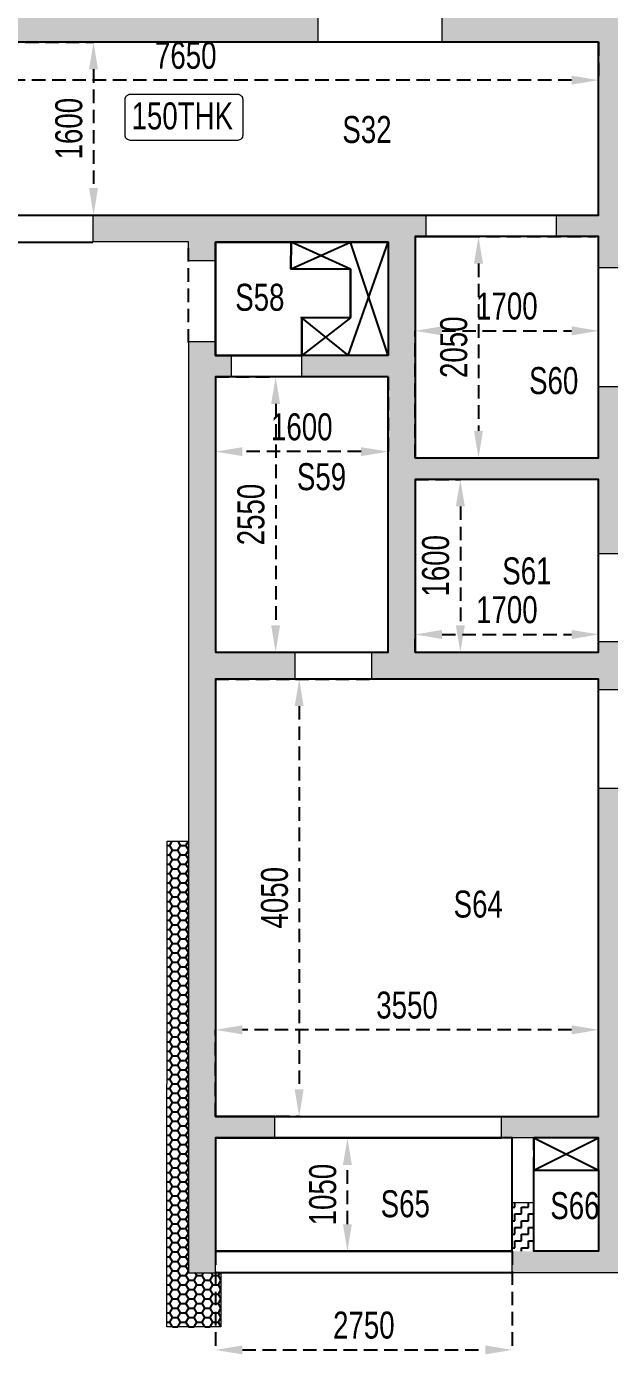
# Model space of a CAD drawing. Header units: millimetres. Extents: x 352 to 36305, y 188 to 51036.
# Drawn here: x 15754 to 21154, y 17146 to 29448 of the extents above; entities that cross this region are included whole.
import ezdxf

# ---------------------------------------------------------------- set-up
doc = ezdxf.new("R2010")
doc.units = ezdxf.units.MM
doc.linetypes.add('HIDDEN', pattern=[0.375, 0.25, -0.125])
for name, color, linetype in [('$1$S-Non-Strl-RCW Hatch', 7, 'Continuous'), ('S-BEAM', 4, 'HIDDEN'), ('S-BEAM 1', 6, 'Continuous'), ('S-CUTOUT', 25, 'Continuous'), ('S-WALL HATCH', 251, 'Continuous')]:
    doc.layers.add(name, color=color, linetype=linetype)
for name, color, linetype, lineweight in [("S-BEAM NO'S", 2, 'Continuous', 20), ('S-GENERAL', 252, 'Continuous', 20), ('s-text', 20, 'Continuous', 13), ('S-WALL', 100, 'Continuous', 20)]:
    doc.layers.add(name, color=color, linetype=linetype, lineweight=lineweight)
doc.styles.add('Dim.s & Anno.(Misc.)', font='ARIALN.TTF')
doc.styles.add('SOBHA', font='swisscl.ttf')
doc.dimstyles.new('S-100-2', dxfattribs={"dimscale": 100, "dimtxt": 2.5, "dimasz": 2.5, "dimexe": 0, "dimexo": 0, "dimgap": 1, "dimtad": 1, "dimdec": 0, "dimzin": 0, "dimdsep": 46, "dimtxsty": 'SOBHA', "dimcen": 0.0895, "dimclrd": 8, "dimclre": 8, "dimclrt": 2, "dimadec": 0, "dimazin": 0, "dimtfac": 1, "dimtdec": 0, "dimtofl": 0, "dimtmove": 0, "dimatfit": 3, "dimfxl": 0.18, "dimtolj": 1, "dimtzin": 0, "dimlwd": -1, "dimlwe": -1, "dimarcsym": 1})

# ---------------------------------------------------------------- blocks, each defined once
blk = doc.blocks.new('W02-TP-WALLS')
at = {"layer": 'S-WALL HATCH', "ltscale": 7.5, "transparency": 33554687}
h = blk.add_hatch(color=251, dxfattribs=at)
h.dxf.hatch_style = 1
h.paths.add_polyline_path([(457715, -262390), (457615, -262390), (457615, -261440), (457415, -261440), (457415, -262390), (455915, -262390), (455915, -259990), (455915, -259790), (455715, -259790), (455715, -262390), (452215, -262390), (452215, -261640), (452015, -261640), (452015, -262390), (452015, -262690), (457715, -262690)])
h.paths.add_polyline_path([(459965, -260140), (459115, -260140), (459115, -258540), (458865, -258540), (458865, -259790), (457665, -259790), (457665, -258540), (457415, -258540), (457415, -258765), (457415, -259790), (456825, -259790), (456825, -259990), (457415, -259990), (457415, -260790), (457615, -260790), (457615, -259990), (458865, -259990), (458865, -260390), (459765, -260390), (459765, -262390), (459248, -262390), (459248, -262690), (459965, -262690), (460140, -262690), (460140, -262490), (459965, -262490), (459965, -260340)])
h.paths.add_polyline_path([(456405, -258540), (455815, -258540), (455815, -256800), (455615, -256800), (455615, -258540), (452215, -258540), (452215, -257915), (452015, -257915), (452015, -259540), (452215, -259540), (452215, -258765), (456405, -258765)])
h.paths.add_polyline_path([(461815, -255140), (461565, -255140), (461565, -255390), (461565, -255640), (461565, -257190), (459115, -257190), (459115, -256600), (458865, -256600), (458865, -257440), (459115, -257440), (461565, -257440), (461565, -258790), (461815, -258790)])
h.paths.add_polyline_path([(460765, -255390), (459115, -255390), (459115, -253340), (461565, -253340), (461565, -253640), (461815, -253640), (461815, -253140), (462531, -253140), (462531, -252890), (461365, -252890), (461165, -252890), (461165, -253090), (459065, -253090), (458865, -253090), (458865, -255790), (459115, -255790), (459115, -255640), (460765, -255640)])
h.paths.add_polyline_path([(455815, -254940), (454015, -254940), (453815, -254940), (452015, -254940), (452015, -255190), (452015, -255815), (452215, -255815), (452215, -255190), (455615, -255190), (455615, -255890), (455815, -255890), (455815, -255190)])
h.paths.add_polyline_path([(457615, -251290), (457515, -251290), (457515, -250665), (457315, -250665), (457315, -251290), (452015, -251290), (452015, -251540), (452015, -252440), (452265, -252440), (452265, -252240), (452265, -251540), (453815, -251540), (453815, -252240), (453815, -252440), (453815, -252590), (454015, -252590), (454015, -251540), (457615, -251540)])
h.paths.add_polyline_path([(461365, -247890), (461365, -247640), (461365, -247365), (461165, -247365), (461165, -247640), (457315, -247640), (457315, -247890), (457315, -248565), (457515, -248565), (457515, -247890), (461165, -247890), (461165, -251290), (458525, -251290), (458525, -251540), (458865, -251540), (459065, -251540), (461165, -251540), (461165, -251541), (461365, -251541), (461365, -251540), (461365, -251290)])
h.paths.add_polyline_path([(473615, -261965), (473415, -261965), (473415, -262390), (471815, -262390), (471615, -262390), (469265, -262390), (469265, -258515), (469915, -258515), (469915, -258315), (469215, -258315), (469215, -258200), (469015, -258200), (469015, -258315), (469015, -261240), (468115, -261240), (468115, -261440), (469015, -261440), (469015, -262490), (468415, -262490), (468215, -262490), (468215, -262690), (469015, -262690), (473615, -262690)])
h.paths.add_polyline_path([(476465, -260090), (476465, -259690), (476265, -259690), (476265, -260090), (474565, -260090), (474565, -259640), (474365, -259640), (474365, -260090), (471815, -260090), (471815, -258540), (472605, -258540), (472605, -258315), (472515, -258315), (472515, -256550), (472315, -256550), (472315, -258315), (471615, -258315), (471015, -258315), (471015, -258515), (471615, -258515), (471615, -260090), (471615, -260340), (471815, -260340), (473415, -260340), (473415, -260765), (473615, -260765), (473615, -260340), (474365, -260340), (476465, -260340)])
h.paths.add_polyline_path([(476465, -257665), (476265, -257665), (476265, -258315), (474365, -258315), (473415, -258315), (473415, -258540), (474365, -258540), (474365, -258990), (474565, -258990), (474565, -258540), (476265, -258540), (476265, -258940), (476465, -258940)], flags=17)
h.paths.add_polyline_path([(476465, -254690), (474715, -254690), (474515, -254690), (472315, -254690), (472315, -254915), (472315, -255640), (472515, -255640), (472515, -254915), (476265, -254915), (476265, -255565), (476465, -255565), (476465, -254915)])
h.paths.add_polyline_path([(469215, -254480), (469015, -254480), (469015, -255140), (467315, -255140), (467315, -253090), (467415, -253090), (467415, -252890), (467315, -252890), (465215, -252890), (464331, -252890), (464331, -253140), (465215, -253140), (465465, -253140), (467065, -253140), (467065, -254190), (466265, -254190), (466265, -254390), (467065, -254390), (467065, -256940), (466915, -256940), (466915, -257190), (469015, -257190), (469015, -257290), (469215, -257290), (469215, -257190), (469215, -256940), (469215, -256840), (469015, -256840), (469015, -256940), (467315, -256940), (467315, -255340), (469015, -255340), (469015, -256030), (469215, -256030)])
h.paths.add_polyline_path([(465465, -257190), (466205, -257190), (466205, -256940), (465465, -256940), (465465, -254390), (465465, -254190), (465465, -254065), (465215, -254065), (465215, -262690), (465465, -262690), (465465, -261440), (465465, -261240)])
h.paths.add_polyline_path([(476465, -250390), (476265, -250390), (476265, -251040), (471475, -251040), (471475, -251290), (474515, -251290), (474715, -251290), (476465, -251290)])
h.paths.add_polyline_path([(476465, -247390), (471015, -247390), (470815, -247390), (470815, -247640), (472415, -247640), (472415, -248090), (470615, -248090), (470615, -248290), (472415, -248290), (472415, -249840), (471375, -249840), (471375, -250040), (472615, -250040), (472615, -247640), (476265, -247640), (476265, -248290), (476465, -248290)])
h.paths.add_polyline_path([(476465, -243340), (476215, -243340), (476215, -244040), (473615, -244040), (473415, -244040), (471015, -244040), (470815, -244040), (470815, -244290), (471015, -244290), (476465, -244290)])
h.paths.add_polyline_path([(474715, -241665), (476215, -241665), (476215, -241840), (476465, -241840), (476465, -241365), (474665, -241365), (474465, -241365), (474465, -242265), (473415, -242265), (470715, -242265), (470715, -242490), (470815, -242490), (470815, -243080), (471015, -243080), (471015, -242490), (473415, -242490), (473615, -242490), (474715, -242490)])
h.paths.add_polyline_path([(476465, -238615), (476465, -238015), (476265, -238015), (476265, -238615), (474465, -238615), (472865, -238615), (472865, -236300), (472665, -236300), (472665, -238865), (474465, -238865), (474665, -238865), (476465, -238865)])
h.paths.add_polyline_path([(476465, -234390), (476265, -234390), (476265, -235041), (472665, -235041), (472465, -235041), (472465, -235265), (472665, -235265), (472865, -235265), (476265, -235265), (476265, -235915), (476465, -235915)])
h.paths.add_polyline_path([(476465, -231340), (472465, -231340), (470765, -231340), (470765, -231640), (472465, -231640), (472465, -232990), (471365, -232990), (471365, -232440), (470715, -232440), (470715, -232640), (471165, -232640), (471165, -234130), (471365, -234130), (471365, -233240), (472465, -233240), (472465, -234030), (472665, -234030), (472665, -231640), (476265, -231640), (476265, -232290), (476465, -232290)])
h.paths.add_polyline_path([(471365, -235040), (471165, -235040), (469615, -235040), (469615, -232640), (470065, -232640), (470065, -232440), (469615, -232440), (469615, -231640), (470015, -231640), (470015, -231340), (469615, -231340), (469365, -231340), (469365, -232290), (468865, -232290), (468865, -232490), (469365, -232490), (469365, -232640), (469365, -233990), (469365, -234190), (469365, -235040), (469365, -235390), (469615, -235390), (469615, -235265), (471365, -235265)])
h.paths.add_polyline_path([(463965, -232490), (464515, -232490), (464515, -232290), (463965, -232290), (463965, -231340), (463065, -231340), (463065, -231640), (463665, -231640), (463665, -235465), (460265, -235465), (460265, -235290), (460015, -235290), (460015, -236040), (459115, -236040), (459115, -235390), (458865, -235390), (458865, -240165), (459115, -240165), (460515, -240165), (460515, -240855), (460715, -240855), (460715, -240665), (461415, -240665), (461415, -240365), (461315, -240365), (461315, -239815), (461015, -239815), (461015, -239965), (460715, -239965), (459115, -239965), (459115, -236240), (460015, -236240), (460265, -236240), (460265, -235715), (461015, -235715), (461015, -239315), (461315, -239315), (461315, -238815), (461315, -238615), (461315, -235715), (463665, -235715), (463665, -238615), (463665, -238815), (463965, -238815), (463965, -238615)])
h.paths.add_polyline_path([(460965, -231340), (459240, -231340), (459240, -231640), (460040, -231640), (460040, -232390), (459190, -232390), (459190, -232590), (460040, -232590), (460040, -234090), (460015, -234090), (460015, -234290), (460015, -234380), (460265, -234380), (460265, -231640), (460965, -231640)])
h.paths.add_polyline_path([(458490, -231340), (457540, -231340), (455865, -231340), (455865, -231640), (457315, -231640), (457315, -234090), (457015, -234090), (457015, -234290), (459105, -234290), (459105, -234090), (457540, -234090), (457540, -232590), (458540, -232590), (458540, -232390), (457540, -232390), (457540, -231640), (458490, -231640)])
h.paths.add_polyline_path([(455915, -234090), (454565, -234090), (454565, -233090), (454365, -233090), (454365, -233190), (453590, -233190), (453590, -233390), (454365, -233390), (454365, -234040), (452215, -234040), (452215, -233390), (452990, -233390), (452990, -233190), (452215, -233190), (452215, -233015), (452015, -233015), (452015, -234040), (452015, -234290), (452015, -234915), (452215, -234915), (452215, -234290), (454565, -234290), (455615, -234290), (455815, -234290), (455915, -234290)])
h.paths.add_polyline_path([(454665, -231340), (452015, -231340), (452015, -231640), (452015, -231815), (452215, -231815), (452215, -231640), (454365, -231640), (454365, -232290), (454565, -232290), (454565, -231640), (454665, -231640)])
h.paths.add_polyline_path([(455815, -237640), (455815, -235300), (455615, -235300), (455615, -237640), (452215, -237640), (452215, -237015), (452015, -237015), (452015, -237640), (452015, -237890), (453815, -237890), (454015, -237890), (455815, -237890)])
h.paths.add_polyline_path([(456455, -241290), (454015, -241290), (454015, -240240), (453815, -240240), (453815, -240390), (453815, -240590), (453815, -241290), (452215, -241290), (452215, -240590), (452215, -240390), (452015, -240390), (452015, -242290), (452215, -242290), (452215, -241515), (456455, -241515)])
h.paths.add_polyline_path([(457765, -245040), (457665, -245040), (457465, -245040), (455965, -245040), (455965, -242640), (456555, -242640), (456555, -242440), (455765, -242440), (455765, -245040), (452215, -245040), (452215, -244390), (452015, -244390), (452015, -245040), (452015, -245290), (457765, -245290)])
h.paths.add_polyline_path([(461365, -244040), (461165, -244040), (461165, -245040), (459065, -245040), (459065, -242365), (461165, -242365), (461165, -243290), (461365, -243290), (461365, -242365), (461365, -242115), (460715, -242115), (460515, -242115), (459065, -242115), (459065, -241515), (459065, -241290), (457365, -241290), (457365, -241515), (457465, -241515), (457465, -242440), (457465, -242640), (457465, -244240), (457665, -244240), (457665, -241515), (458865, -241515), (458865, -245040), (458515, -245040), (458515, -245290), (459015, -245290), (461165, -245290), (461165, -245565), (461365, -245565)])
h = blk.add_hatch(dxfattribs=at)
h.set_pattern_fill('ZIGZAG', color=251, scale=500)
h.set_pattern_definition([(0, (452215.334, -261440.394), (62.5, 62.5), [62.5, -62.5]), (90, (452277.834, -261440.394), (-62.5, 62.5), [62.5, -62.5])])
h.paths.add_polyline_path([(471615, -261240), (471815, -261240), (471815, -261390), (471615, -261390)])
h.paths.add_polyline_path([(471815, -260340), (471615, -260340), (471615, -260440), (471815, -260440)])
h.paths.add_polyline_path([(465465, -261240), (466015, -261240), (466015, -261440), (465465, -261440)])
h.paths.add_polyline_path([(460065, -260140), (459965, -260140), (459965, -260340), (460065, -260340)])
h.paths.add_polyline_path([(457415, -258765), (457315, -258765), (457315, -258540), (457415, -258540)])
h.paths.add_polyline_path([(456015, -259790), (455915, -259790), (455915, -259990), (456015, -259990)])
h.paths.add_polyline_path([(453390, -252240), (453815, -252240), (453815, -252440), (453390, -252440)])
h.paths.add_polyline_path([(452640, -252440), (452265, -252440), (452265, -252240), (452640, -252240)])
h.paths.add_polyline_path([(453815, -254690), (454015, -254690), (454015, -254940), (453815, -254940)])
h.paths.add_polyline_path([(458865, -252750), (459065, -252750), (459065, -253090), (458865, -253090)])
h.paths.add_polyline_path([(458865, -251540), (459065, -251540), (459065, -251640), (458865, -251640)])
h.paths.add_polyline_path([(465215, -253140), (465465, -253140), (465465, -253315), (465215, -253315)])
h.paths.add_polyline_path([(465465, -254190), (465615, -254190), (465615, -254390), (465465, -254390)])
h.paths.add_polyline_path([(469015, -253090), (468625, -253090), (468625, -252890), (469015, -252890)])
h.paths.add_polyline_path([(463515, -250490), (463715, -250490), (463715, -250990), (463515, -250990)])
h.paths.add_polyline_path([(463715, -248990), (463515, -248990), (463515, -249490), (463715, -249490)])
h.paths.add_polyline_path([(463715, -248190), (463515, -248190), (463515, -248690), (463715, -248690)])
h.paths.add_polyline_path([(463715, -246690), (463515, -246690), (463515, -247190), (463715, -247190)])
h.paths.add_polyline_path([(463715, -246390), (463515, -246390), (463515, -245890), (463715, -245890)])
h.paths.add_polyline_path([(463715, -244390), (463515, -244390), (463515, -244890), (463715, -244890)])
h.paths.add_polyline_path([(463715, -244090), (463515, -244090), (463515, -242565), (463715, -242565)])
h.paths.add_polyline_path([(460515, -241965), (460715, -241965), (460715, -242115), (460515, -242115)])
h.paths.add_polyline_path([(457465, -244890), (457665, -244890), (457665, -245040), (457465, -245040)])
h.paths.add_polyline_path([(453815, -240390), (453390, -240390), (453390, -240590), (453815, -240590)])
h.paths.add_polyline_path([(452215, -240390), (452640, -240390), (452640, -240590), (452215, -240590)])
h.paths.add_polyline_path([(453815, -237890), (454015, -237890), (454015, -238140), (453815, -238140)])
h.paths.add_polyline_path([(461315, -238615), (461990, -238615), (461990, -238815), (461315, -238815)])
h.paths.add_polyline_path([(463665, -238615), (462990, -238615), (462990, -238815), (463665, -238815)])
h.paths.add_polyline_path([(463965, -238615), (464065, -238615), (464065, -238815), (463965, -238815)])
h.paths.add_polyline_path([(465315, -238615), (465215, -238615), (465215, -238815), (465315, -238815)])
h.paths.add_polyline_path([(469315, -240665), (468675, -240665), (468675, -240465), (469315, -240465)])
h.paths.add_polyline_path([(467415, -240465), (467565, -240465), (467565, -240665), (467415, -240665)])
h.paths.add_polyline_path([(471015, -244040), (470815, -244040), (470815, -243890), (471015, -243890)])
h.paths.add_polyline_path([(471015, -244290), (470815, -244290), (470815, -244390), (471015, -244390)])
h.paths.add_polyline_path([(470815, -245990), (471015, -245990), (471015, -245890), (470815, -245890)])
h.paths.add_polyline_path([(470815, -246290), (471015, -246290), (471015, -246540), (470815, -246540)])
h.paths.add_polyline_path([(473415, -243590), (473615, -243590), (473615, -244040), (473415, -244040)])
h.paths.add_polyline_path([(473415, -242940), (473615, -242940), (473615, -242490), (473415, -242490)])
h.paths.add_polyline_path([(474665, -241365), (474465, -241365), (474465, -241165), (474665, -241165)])
h.paths.add_polyline_path([(474465, -238865), (474665, -238865), (474665, -239065), (474465, -239065)])
h.paths.add_polyline_path([(472865, -235265), (472665, -235265), (472665, -235365), (472865, -235365)])
h.paths.add_polyline_path([(472665, -235041), (472465, -235041), (472465, -234915), (472665, -234915)])
h.paths.add_polyline_path([(471165, -235040), (471365, -235040), (471365, -234915), (471165, -234915)])
h.paths.add_polyline_path([(469365, -233990), (469265, -233990), (469265, -234190), (469365, -234190)])
h.paths.add_polyline_path([(468165, -233990), (468465, -233990), (468465, -234190), (468165, -234190)])
h.paths.add_polyline_path([(467265, -233990), (467165, -233990), (467165, -234190), (467265, -234190)])
h.paths.add_polyline_path([(460015, -234290), (459915, -234290), (459915, -234090), (460015, -234090)])
h.paths.add_polyline_path([(455615, -234290), (455815, -234290), (455815, -234390), (455615, -234390)])
h.paths.add_polyline_path([(457465, -242440), (457365, -242440), (457365, -242640), (457465, -242640)])
h.paths.add_polyline_path([(471015, -247390), (470815, -247390), (470815, -247290), (471015, -247290)])
h.paths.add_polyline_path([(474515, -251290), (474715, -251290), (474715, -251790), (474515, -251790)])
h.paths.add_polyline_path([(474715, -254690), (474515, -254690), (474515, -254190), (474715, -254190)])
h = blk.add_hatch(color=251, dxfattribs=at)
h.dxf.hatch_style = 1
h.paths.add_polyline_path([(466315, -246290), (469565, -246290), (469565, -250990), (467565, -250990), (467565, -251290), (469015, -251290), (469015, -252890), (469015, -253090), (469015, -253380), (469215, -253380), (469215, -252890), (469215, -251290), (470565, -251290), (470565, -251040), (469865, -251040), (469865, -250040), (470565, -250040), (470565, -249840), (469865, -249840), (469865, -248290), (469865, -248090), (469865, -246290), (470815, -246290), (471015, -246290), (471015, -245990), (470815, -245990), (467115, -245990), (467115, -242490), (469805, -242490), (469805, -242265), (469615, -242265), (469615, -240465), (469315, -240465), (469315, -240665), (469315, -242265), (467115, -242265), (466315, -242265), (465140, -242265), (465140, -242565), (466015, -242565), (466015, -244090), (463715, -244090), (463515, -244090), (463515, -244390), (463715, -244390), (466015, -244390), (466015, -246390), (463715, -246390), (463515, -246390), (463515, -246690), (463715, -246690), (466015, -246690), (466015, -248690), (463715, -248690), (463515, -248690), (463515, -248990), (463715, -248990), (466015, -248990), (466015, -250990), (463715, -250990), (463515, -250990), (463515, -251290), (466415, -251290), (466415, -250990), (466315, -250990)])
h.paths.add_polyline_path([(466315, -245990), (466315, -242565), (466865, -242565), (466865, -245990)], flags=16)
h = blk.add_hatch(dxfattribs=at)
h.set_pattern_fill('ZIGZAG', color=251, scale=500)
h.set_pattern_definition([(0, (468215.334, -262490.394), (62.5, 62.5), [62.5, -62.5]), (90, (468277.834, -262490.394), (-62.5, 62.5), [62.5, -62.5])])
h.paths.add_polyline_path([(468415, -262040), (468215, -262040), (468215, -262490), (468415, -262490)])
at = {"layer": 'S-WALL', "color": 3}
for points in [[(470565, -251040), (470565, -251290), (469215, -251290), (469215, -252890), (469215, -253380), (469015, -253380), (469015, -253090), (468625, -253090), (468625, -252890), (469015, -252890), (469015, -251290), (467565, -251290), (467565, -250990)], [(466415, -250990), (466415, -251290), (463515, -251290)], [(466265, -254390), (466265, -254190), (467065, -254190), (467065, -253140), (465465, -253140), (465465, -253315), (465215, -253315), (465215, -253140), (464331, -253140), (464331, -252890), (465215, -252890), (467315, -252890), (467415, -252890), (467415, -253090), (467315, -253090), (467315, -255140), (469015, -255140), (469015, -254480), (469215, -254480)], [(469215, -256030), (469015, -256030), (469015, -255340), (467315, -255340), (467315, -256940), (469015, -256940), (469015, -256840), (469215, -256840)], [(469215, -257290), (469015, -257290), (469015, -257190), (466915, -257190), (466915, -256940), (467065, -256940), (467065, -254390), (466265, -254390)], [(473615, -262690), (469015, -262690), (468215, -262690), (468215, -262040), (468415, -262040), (468415, -262490), (469015, -262490), (469015, -261440), (468115, -261440), (468115, -261240), (469015, -261240), (469015, -258315), (469015, -258200), (469215, -258200)]]:
    blk.add_lwpolyline(points, dxfattribs=at)
blk.add_lwpolyline([(465465, -256940), (465465, -254390), (465615, -254390), (465615, -254190), (465465, -254190), (465465, -254065), (465215, -254065), (465215, -262690), (465465, -262690), (465465, -261440), (466015, -261440), (466015, -261240), (465465, -261240), (465465, -257190), (466205, -257190), (466205, -256940)], close=True, dxfattribs=at)
blk = doc.blocks.new('*D240')
at = {"layer": 'Defpoints', "color": 0, "linetype": 'Continuous', "ltscale": 500, "transparency": 16777216}
for p in [(13404, 29302), (21054, 29302), (13404, 28952)]:
    blk.add_point(p, dxfattribs=at)
at = {"layer": 'S-BEAM', "color": 8, "ltscale": 500, "transparency": 16777216}
for p, q in [((13404, 29302), (13404, 28952)), ((21054, 29302), (21054, 28952)), ((20804, 28952), (13654, 28952))]:
    blk.add_line(p, q, dxfattribs=at)
at = {"layer": 'S-BEAM', "color": 8, "linetype": 'Continuous', "ltscale": 500, "transparency": 16777216}
for points in [[(13654, 28993), (13654, 28910), (13404, 28952)], [(20804, 28993), (20804, 28910), (21054, 28952)]]:
    blk.add_solid(points, dxfattribs=at)
at = {"layer": 'S-BEAM', "color": 2, "linetype": 'Continuous', "ltscale": 500, "transparency": 16777216, "insert": (17229, 29180), "char_height": 250, "attachment_point": 5, "style": 'SOBHA'}
blk.add_mtext('\\A1;7650', dxfattribs=at)
blk = doc.blocks.new('*D241')
at = {"layer": 'Defpoints', "color": 0, "linetype": 'Continuous', "ltscale": 500, "transparency": 16777216}
for p in [(15554, 29302), (15554, 27702), (16375, 27702)]:
    blk.add_point(p, dxfattribs=at)
at = {"layer": 'S-BEAM', "color": 8, "ltscale": 500, "transparency": 16777216}
for p, q in [((15554, 29302), (16375, 29302)), ((16375, 29052), (16375, 27952)), ((15554, 27702), (16375, 27702))]:
    blk.add_line(p, q, dxfattribs=at)
at = {"layer": 'S-BEAM', "color": 8, "linetype": 'Continuous', "ltscale": 500, "transparency": 16777216}
for points in [[(16333, 29052), (16416, 29052), (16375, 29302)], [(16333, 27952), (16416, 27952), (16375, 27702)]]:
    blk.add_solid(points, dxfattribs=at)
at = {"layer": 'S-BEAM', "color": 2, "linetype": 'Continuous', "ltscale": 500, "transparency": 16777216, "insert": (16147, 28502), "char_height": 250, "attachment_point": 5, "rotation": 90, "style": 'SOBHA'}
blk.add_mtext('\\A1;1600', dxfattribs=at)
blk = doc.blocks.new('*D202')
at = {"layer": 'Defpoints', "color": 0, "linetype": 'Continuous', "ltscale": 500, "transparency": 16777216}
for p in [(17504, 23402), (17504, 19352), (18280, 19352)]:
    blk.add_point(p, dxfattribs=at)
at = {"layer": 'S-BEAM', "color": 8, "ltscale": 500, "transparency": 16777216}
for p, q in [((17504, 23402), (18280, 23402)), ((18280, 23152), (18280, 19602)), ((17504, 19352), (18280, 19352))]:
    blk.add_line(p, q, dxfattribs=at)
at = {"layer": 'S-BEAM', "color": 8, "linetype": 'Continuous', "ltscale": 500, "transparency": 16777216}
for points in [[(18238, 23152), (18321, 23152), (18280, 23402)], [(18238, 19602), (18321, 19602), (18280, 19352)]]:
    blk.add_solid(points, dxfattribs=at)
at = {"layer": 'S-BEAM', "color": 2, "linetype": 'Continuous', "ltscale": 500, "transparency": 16777216, "insert": (18052, 21377), "char_height": 250, "attachment_point": 5, "rotation": 90, "style": 'SOBHA'}
blk.add_mtext('\\A1;4050', dxfattribs=at)
blk = doc.blocks.new('*D203')
at = {"layer": 'Defpoints', "color": 0, "linetype": 'Continuous', "ltscale": 500, "transparency": 16777216}
for p in [(17504, 20153), (17504, 19352), (21054, 19352)]:
    blk.add_point(p, dxfattribs=at)
at = {"layer": 'S-BEAM', "color": 8, "ltscale": 500, "transparency": 16777216}
for p, q in [((17504, 19352), (17504, 20153)), ((20804, 20153), (17754, 20153)), ((21054, 19352), (21054, 20153))]:
    blk.add_line(p, q, dxfattribs=at)
at = {"layer": 'S-BEAM', "color": 8, "linetype": 'Continuous', "ltscale": 500, "transparency": 16777216}
for points in [[(17754, 20195), (17754, 20111), (17504, 20153)], [(20804, 20195), (20804, 20111), (21054, 20153)]]:
    blk.add_solid(points, dxfattribs=at)
at = {"layer": 'S-BEAM', "color": 2, "linetype": 'Continuous', "ltscale": 500, "transparency": 16777216, "insert": (19279, 20381), "char_height": 250, "attachment_point": 5, "style": 'SOBHA'}
blk.add_mtext('\\A1;3550', dxfattribs=at)
blk = doc.blocks.new('*D204')
at = {"layer": 'Defpoints', "color": 0, "linetype": 'Continuous', "ltscale": 500, "transparency": 16777216}
for p in [(17504, 18102), (20254, 18102), (20254, 17188)]:
    blk.add_point(p, dxfattribs=at)
at = {"layer": 'S-BEAM', "color": 8, "ltscale": 500, "transparency": 16777216}
for p, q in [((17504, 18102), (17504, 17188)), ((20254, 18102), (20254, 17188)), ((17754, 17188), (20004, 17188))]:
    blk.add_line(p, q, dxfattribs=at)
at = {"layer": 'S-BEAM', "color": 8, "linetype": 'Continuous', "ltscale": 500, "transparency": 16777216}
for points in [[(17754, 17229), (17754, 17146), (17504, 17188)], [(20004, 17229), (20004, 17146), (20254, 17188)]]:
    blk.add_solid(points, dxfattribs=at)
at = {"layer": 'S-BEAM', "color": 2, "linetype": 'Continuous', "ltscale": 500, "transparency": 16777216, "insert": (18879, 17416), "char_height": 250, "attachment_point": 5, "style": 'SOBHA'}
blk.add_mtext('\\A1;2750', dxfattribs=at)
blk = doc.blocks.new('*D205')
at = {"layer": 'Defpoints', "color": 0, "linetype": 'Continuous', "ltscale": 500, "transparency": 16777216}
for p in [(18727, 19152), (20254, 19152), (20254, 18102)]:
    blk.add_point(p, dxfattribs=at)
at = {"layer": 'S-BEAM', "color": 8, "ltscale": 500, "transparency": 16777216}
for p, q in [((20254, 19152), (18727, 19152)), ((18727, 18352), (18727, 18902)), ((20254, 18102), (18727, 18102))]:
    blk.add_line(p, q, dxfattribs=at)
at = {"layer": 'S-BEAM', "color": 8, "linetype": 'Continuous', "ltscale": 500, "transparency": 16777216}
for points in [[(18685, 18902), (18768, 18902), (18727, 19152)], [(18685, 18352), (18768, 18352), (18727, 18102)]]:
    blk.add_solid(points, dxfattribs=at)
at = {"layer": 'S-BEAM', "color": 2, "linetype": 'Continuous', "ltscale": 500, "transparency": 16777216, "insert": (18499, 18627), "char_height": 250, "attachment_point": 5, "rotation": 90, "style": 'SOBHA'}
blk.add_mtext('\\A1;1050', dxfattribs=at)
blk = doc.blocks.new('*D206')
at = {"layer": 'Defpoints', "color": 0, "linetype": 'Continuous', "ltscale": 500, "transparency": 16777216}
for p in [(21054, 23816), (19354, 23652), (21054, 23652)]:
    blk.add_point(p, dxfattribs=at)
at = {"layer": 'S-BEAM', "color": 8, "ltscale": 500, "transparency": 16777216}
for p, q in [((19354, 23652), (19354, 23816)), ((19604, 23816), (20804, 23816)), ((21054, 23652), (21054, 23816))]:
    blk.add_line(p, q, dxfattribs=at)
at = {"layer": 'S-BEAM', "color": 8, "linetype": 'Continuous', "ltscale": 500, "transparency": 16777216}
for points in [[(19604, 23858), (19604, 23774), (19354, 23816)], [(20804, 23858), (20804, 23774), (21054, 23816)]]:
    blk.add_solid(points, dxfattribs=at)
at = {"layer": 'S-BEAM', "color": 2, "linetype": 'Continuous', "ltscale": 500, "transparency": 16777216, "insert": (20204, 24044), "char_height": 250, "attachment_point": 5, "style": 'SOBHA'}
blk.add_mtext('\\A1;1700', dxfattribs=at)
blk = doc.blocks.new('*D207')
at = {"layer": 'Defpoints', "color": 0, "linetype": 'Continuous', "ltscale": 500, "transparency": 16777216}
for p in [(19354, 25252), (19354, 23652), (19773, 23652)]:
    blk.add_point(p, dxfattribs=at)
at = {"layer": 'S-BEAM', "color": 8, "ltscale": 500, "transparency": 16777216}
for p, q in [((19354, 25252), (19773, 25252)), ((19773, 25002), (19773, 23902)), ((19354, 23652), (19773, 23652))]:
    blk.add_line(p, q, dxfattribs=at)
at = {"layer": 'S-BEAM', "color": 8, "linetype": 'Continuous', "ltscale": 500, "transparency": 16777216}
for points in [[(19731, 25002), (19815, 25002), (19773, 25252)], [(19731, 23902), (19815, 23902), (19773, 23652)]]:
    blk.add_solid(points, dxfattribs=at)
at = {"layer": 'S-BEAM', "color": 2, "linetype": 'Continuous', "ltscale": 500, "transparency": 16777216, "insert": (19545, 24452), "char_height": 250, "attachment_point": 5, "rotation": 90, "style": 'SOBHA'}
blk.add_mtext('\\A1;1600', dxfattribs=at)
blk = doc.blocks.new('*D208')
at = {"layer": 'Defpoints', "color": 0, "linetype": 'Continuous', "ltscale": 500, "transparency": 16777216}
for p in [(17504, 26202), (17504, 23652), (18062, 23652)]:
    blk.add_point(p, dxfattribs=at)
at = {"layer": 'S-BEAM', "color": 8, "ltscale": 500, "transparency": 16777216}
for p, q in [((17504, 26202), (18062, 26202)), ((18062, 25952), (18062, 23902)), ((17504, 23652), (18062, 23652))]:
    blk.add_line(p, q, dxfattribs=at)
at = {"layer": 'S-BEAM', "color": 8, "linetype": 'Continuous', "ltscale": 500, "transparency": 16777216}
for points in [[(18020, 25952), (18103, 25952), (18062, 26202)], [(18020, 23902), (18103, 23902), (18062, 23652)]]:
    blk.add_solid(points, dxfattribs=at)
at = {"layer": 'S-BEAM', "color": 2, "linetype": 'Continuous', "ltscale": 500, "transparency": 16777216, "insert": (17834, 24927), "char_height": 250, "attachment_point": 5, "rotation": 90, "style": 'SOBHA'}
blk.add_mtext('\\A1;2550', dxfattribs=at)
blk = doc.blocks.new('*D209')
at = {"layer": 'Defpoints', "color": 0, "linetype": 'Continuous', "ltscale": 500, "transparency": 16777216}
for p in [(17504, 26202), (19104, 26202), (17504, 25510)]:
    blk.add_point(p, dxfattribs=at)
at = {"layer": 'S-BEAM', "color": 8, "ltscale": 500, "transparency": 16777216}
for p, q in [((17504, 26202), (17504, 25510)), ((19104, 26202), (19104, 25510)), ((18854, 25510), (17754, 25510))]:
    blk.add_line(p, q, dxfattribs=at)
at = {"layer": 'S-BEAM', "color": 8, "linetype": 'Continuous', "ltscale": 500, "transparency": 16777216}
for points in [[(17754, 25551), (17754, 25468), (17504, 25510)], [(18854, 25551), (18854, 25468), (19104, 25510)]]:
    blk.add_solid(points, dxfattribs=at)
at = {"layer": 'S-BEAM', "color": 2, "linetype": 'Continuous', "ltscale": 500, "transparency": 16777216, "insert": (18304, 25738), "char_height": 250, "attachment_point": 5, "style": 'SOBHA'}
blk.add_mtext('\\A1;1600', dxfattribs=at)
blk = doc.blocks.new('*D210')
at = {"layer": 'Defpoints', "color": 0, "linetype": 'Continuous', "ltscale": 500, "transparency": 16777216}
for p in [(21054, 26629), (19354, 25452), (21054, 25452)]:
    blk.add_point(p, dxfattribs=at)
at = {"layer": 'S-BEAM', "color": 8, "ltscale": 500, "transparency": 16777216}
for p, q in [((19354, 25452), (19354, 26629)), ((19604, 26629), (20804, 26629)), ((21054, 25452), (21054, 26629))]:
    blk.add_line(p, q, dxfattribs=at)
at = {"layer": 'S-BEAM', "color": 8, "linetype": 'Continuous', "ltscale": 500, "transparency": 16777216}
for points in [[(19604, 26671), (19604, 26587), (19354, 26629)], [(20804, 26671), (20804, 26587), (21054, 26629)]]:
    blk.add_solid(points, dxfattribs=at)
at = {"layer": 'S-BEAM', "color": 2, "linetype": 'Continuous', "ltscale": 500, "transparency": 16777216, "insert": (20204, 26857), "char_height": 250, "attachment_point": 5, "style": 'SOBHA'}
blk.add_mtext('\\A1;1700', dxfattribs=at)
blk = doc.blocks.new('*D211')
at = {"layer": 'Defpoints', "color": 0, "linetype": 'Continuous', "ltscale": 500, "transparency": 16777216}
for p in [(19354, 27502), (19354, 25452), (19941, 25452)]:
    blk.add_point(p, dxfattribs=at)
at = {"layer": 'S-BEAM', "color": 8, "ltscale": 500, "transparency": 16777216}
for p, q in [((19354, 27502), (19941, 27502)), ((19941, 27252), (19941, 25702)), ((19354, 25452), (19941, 25452))]:
    blk.add_line(p, q, dxfattribs=at)
at = {"layer": 'S-BEAM', "color": 8, "linetype": 'Continuous', "ltscale": 500, "transparency": 16777216}
for points in [[(19899, 27252), (19983, 27252), (19941, 27502)], [(19899, 25702), (19983, 25702), (19941, 25452)]]:
    blk.add_solid(points, dxfattribs=at)
at = {"layer": 'S-BEAM', "color": 2, "linetype": 'Continuous', "ltscale": 500, "transparency": 16777216, "insert": (19713, 26477), "char_height": 250, "attachment_point": 5, "rotation": 90, "style": 'SOBHA'}
blk.add_mtext('\\A1;2050', dxfattribs=at)

msp = doc.modelspace()

# ---------------------------------------------------------------- hatches: boundary and pattern name
at = {"layer": '$1$S-Non-Strl-RCW Hatch', "linetype": 'Continuous', "ltscale": 500, "transparency": 33554687}
h = msp.add_hatch(dxfattribs=at)
h.set_pattern_fill('HONEY', color=25, scale=400)
h.set_pattern_definition([(0, (-1181694.055, 214942.476), (75, 43.3012702), [50, -100]), (120, (-1181694.055, 214942.476), (-75, 43.3012702), [50, -100]), (60, (-1181694.055, 214942.476), (2e-14, 86.6025404), [-100, 50])])
h.paths.add_polyline_path([(17254.2, 21901.8), (17057.5, 21901.8), (17054.2, 17401.8), (17554.2, 17401.8), (17554.2, 17901.8), (17504.2, 17901.8), (17254.2, 17901.8)])

# ---------------------------------------------------------------- linework, layer by layer
at = {"layer": 'S-BEAM', "ltscale": 500}
for p, q in [((19604.2, 29301.8), (18454.2, 29301.8)), ((14569.7, 27701.8), (16369.7, 27701.8)), ((19454.2, 27701.8), (21029.2, 27701.8)), ((17254.2, 26520.6), (17254.2, 27451.8)), ((17504.2, 26520.6), (17504.2, 27451.8)), ((19454.2, 27501.8), (21029.2, 27501.8)), ((21054.2, 26098.5), (21054.2, 27211.8)), ((18304.2, 26401.8), (17504.2, 26401.8)), ((18244.2, 23401.8), (18954.2, 23401.8)), ((21054.2, 22391.8), (21054.2, 23301.8)), ((17504.2, 19351.8), (20154.2, 19351.8)), ((20454.2, 18101.8), (20454.2, 19151.8))]:
    msp.add_line(p, q, dxfattribs=at)
at = {"layer": 'S-BEAM', "color": 41, "linetype": 'Continuous', "ltscale": 500, "true_color": 0xf4ee51}
msp.add_lwpolyline([(14569.7, 27701.8), (16369.7, 27701.8), (17254.2, 27701.8), (19354.2, 27701.8), (19454.2, 27701.8), (21054.2, 27701.8), (21054.2, 29301.8), (19604.2, 29301.8), (18454.2, 29301.8), (15554.2, 29301.8)], dxfattribs=at)
for points in [[(17504.2, 27451.8), (18204.2, 27451.8), (18203.9, 27201.8), (18754.1, 27201.2), (18754.2, 26751.2), (18304.2, 26747.7), (18303.9, 26401.8), (17504.2, 26401.8)], [(18754.1, 27201.2), (18203.9, 27201.8), (18204.2, 27451.8), (17504.2, 27451.8), (17504.2, 27276.8), (17504.2, 26401.8), (18303.9, 26401.8), (18304.2, 26747.7), (18299.1, 26751.8), (18754.2, 26751.2)], [(21054.2, 27211.8), (21054.2, 27501.8), (20664.2, 27501.8), (19454.2, 27501.8), (19354.2, 27501.8), (19354.2, 25451.8), (21054.2, 25451.8), (21054.2, 26111.8)], [(19104.2, 26201.8), (18304.2, 26201.8), (17504.2, 26201.8), (17504.2, 23651.8), (18244.2, 23651.8), (18954.2, 23651.8), (19104.2, 23651.8)], [(21054.2, 24561.8), (21054.2, 25251.8), (19354.2, 25251.8), (19354.2, 23651.8), (21054.2, 23651.8), (21054.2, 23751.8)], [(21054.2, 22276.8), (21054.2, 22391.8), (21054.2, 23301.8), (21054.2, 23401.8), (18954.2, 23401.8), (18244.2, 23401.8), (17504.2, 23401.8), (17504.2, 19351.8), (18054.2, 19351.8), (20154.2, 19351.8), (21054.2, 19351.8)], [(20254.2, 19151.8), (20154.2, 19151.8), (17504.2, 19151.8), (17504.2, 18101.8), (20254.2, 18101.8), (20254.2, 18551.8)]]:
    msp.add_lwpolyline(points, close=True, dxfattribs=at)
at = {"layer": 'S-BEAM', "color": 41, "linetype": 'Continuous', "ltscale": 500, "true_color": 0xf4ee51, "elevation": 0}
msp.add_lwpolyline([(20454.2, 18851.8), (21054.2, 18851.8), (21054.2, 18101.8), (20454.2, 18101.8), (20454.2, 18851.8)], dxfattribs=at)
at = {"layer": 'S-BEAM 1', "color": 1, "ltscale": 500}
for p, q in [((14569.7, 27451.8), (16369.7, 27451.8)), ((18304.2, 26201.8), (17504.2, 26201.8)), ((21054.2, 23751.8), (21054.2, 24561.8)), ((18244.2, 23651.8), (18954.2, 23651.8)), ((17504.2, 19151.8), (20154.2, 19151.8)), ((20254.2, 18101.8), (20254.2, 19151.8)), ((20254.2, 18101.8), (17504.2, 18101.8)), ((20254.2, 17901.8), (17504.2, 17901.8))]:
    msp.add_line(p, q, dxfattribs=at)
at = {"layer": 'S-CUTOUT', "color": 35}
for p, q in [((18734.5, 26401.8, 0), (19104.2, 27451.2, 0)), ((19104.2, 26401.8, 0), (18754.1, 27451.2, 0)), ((20454.2, 18851.8, 0), (21054.2, 19151.8, 0)), ((20454.2, 19151.8, 0), (21054.2, 18851.8, 0))]:
    msp.add_line(p, q, dxfattribs=at)
at = {"layer": 'S-CUTOUT', "color": 1, "elevation": 0}
for points in [[(19104.2, 26401.2), (18304.2, 26401.8), (18304.2, 26751.8), (18754.2, 26751.2), (18754.2, 27201.2), (18204.2, 27201.8), (18204.2, 27451.8), (19104.2, 27451.2)], [(20454.2, 19151.8), (20454.2, 18851.8), (21054.2, 18851.8), (21054.2, 19151.8)]]:
    msp.add_lwpolyline(points, close=True, dxfattribs=at)
at = {"layer": 'S-CUTOUT', "color": 35, "elevation": 0}
for points in [[(18754.1, 27201.2), (18204.2, 27451.8)], [(18206.1, 27201.8), (18754.1, 27451.2)], [(18300.9, 26750.4), (18734.5, 26401.8)], [(18754.1, 26749.8), (18304.1, 26401.8)]]:
    msp.add_lwpolyline(points, dxfattribs=at)
at = {"layer": 'S-GENERAL', "color": 160}
msp.add_lwpolyline([(16716.6, 28821.9), (17707.2, 28821.9, -0.4142136), (17757.2, 28771.9), (17757.2, 28443.1, -0.4142136), (17707.2, 28393.1), (16716.6, 28393.1, -0.4142136), (16666.6, 28443.1), (16666.6, 28771.9, -0.4142136)], format="xyb", close=True, dxfattribs=at)
at = {"layer": 'S-WALL', "ltscale": 500}
msp.add_lwpolyline([(17554.2, 17901.8), (17554.2, 17401.8), (17054.2, 17401.8), (17057.5, 21901.8), (17257.5, 21901.8)], dxfattribs=at)

# ---------------------------------------------------------------- block references
at = {"layer": 'S-BEAM'}
msp.add_blockref('W02-TP-WALLS', (-447961.2, 280592.2), dxfattribs=at)

# ---------------------------------------------------------------- texts
at = {"layer": "S-BEAM NO'S", "color": 3, "linetype": 'Continuous', "style": 'SOBHA'}
for s, p in [('S32', (18679.9, 28369.4, 0)), ('S58', (17687.4, 26814.9, 0)), ('S60', (20409.9, 26042.9, 0)), ('S59', (18258.9, 25152.9, 0)), ('S61', (20161.4, 24279.9, 0)), ('S64', (19710.9, 21193.4, 0)), ('S65', (19034.9, 18416.9, 0)), ('S66', (20606.4, 18399.4, 0))]:
    msp.add_text(s, height=250, dxfattribs=at).set_placement(p)
at = {"layer": 's-text', "color": 2, "insert": (16727, 28744.9, -416), "char_height": 250, "width": 3976.363, "attachment_point": 1, "style": 'Dim.s & Anno.(Misc.)'}
msp.add_mtext('{\\fSwis721 LtCn BT|b0|i0|c0|p34;150THK }', dxfattribs=at)

# ---------------------------------------------------------------- dimensions: what is measured, and where the dimension line sits
at = {"layer": 'S-BEAM', "color": 41, "linetype": 'Continuous', "ltscale": 500, "true_color": 0xf4ee51}
for base, p1, p2, picture, middle in [((13404.2, 28951.8), (21054.2, 29301.8), (13404.2, 29301.8), '*D240', (17229.2, 29179.8)), ((21054.2, 26629), (19354.2, 25451.8), (21054.2, 25451.8), '*D210', (20204.2, 26857.1)), ((17504.2, 25509.5), (19104.2, 26201.8), (17504.2, 26201.8), '*D209', (18304.2, 25737.6)), ((21054.2, 23816), (19354.2, 23651.8), (21054.2, 23651.8), '*D206', (20204.2, 24044.1)), ((17504.2, 20153), (21054.2, 19351.8), (17504.2, 19351.8), '*D203', (19279.2, 20381.2)), ((20254.2, 17187.5), (17504.2, 18101.8), (20254.2, 18101.8), '*D204', (18879.2, 17415.6))]:
    dim = msp.add_linear_dim(base=base, p1=p1, p2=p2, dimstyle='S-100-2', dxfattribs=at)
    dim.commit()
    dim.dimension.update_dxf_attribs({"geometry": picture, "text_midpoint": middle})
for p1, p2, distance, picture, middle in [((15554.2, 29301.8), (15554.2, 27701.8), 820.4, '*D241', (16146.5, 28501.8)), ((17504.2, 26201.8), (17504.2, 23651.8), 557.4, '*D208', (17833.5, 24926.8)), ((17504.2, 23401.8), (17504.2, 19351.8), 775.4, '*D202', (18051.5, 21376.8))]:
    dim = msp.add_aligned_dim(p1=p1, p2=p2, distance=distance, dimstyle='S-100-2', dxfattribs=at)
    dim.commit()
    dim.dimension.update_dxf_attribs({"geometry": picture, "text_midpoint": middle})
for base, p1, p2, picture, middle in [((19941, 25451.8), (19354.2, 27501.8), (19354.2, 25451.8), '*D211', (19713, 26476.8)), ((19773, 23651.8), (19354.2, 25251.8), (19354.2, 23651.8), '*D207', (19545, 24451.8)), ((18726.5, 19151.8), (20254.2, 18101.8), (20254.2, 19151.8), '*D205', (18498.5, 18626.8))]:
    dim = msp.add_linear_dim(base=base, p1=p1, p2=p2, angle=90, dimstyle='S-100-2', dxfattribs=at)
    dim.commit()
    dim.dimension.update_dxf_attribs({"geometry": picture, "text_midpoint": middle})

doc.saveas('drawing.dxf')
